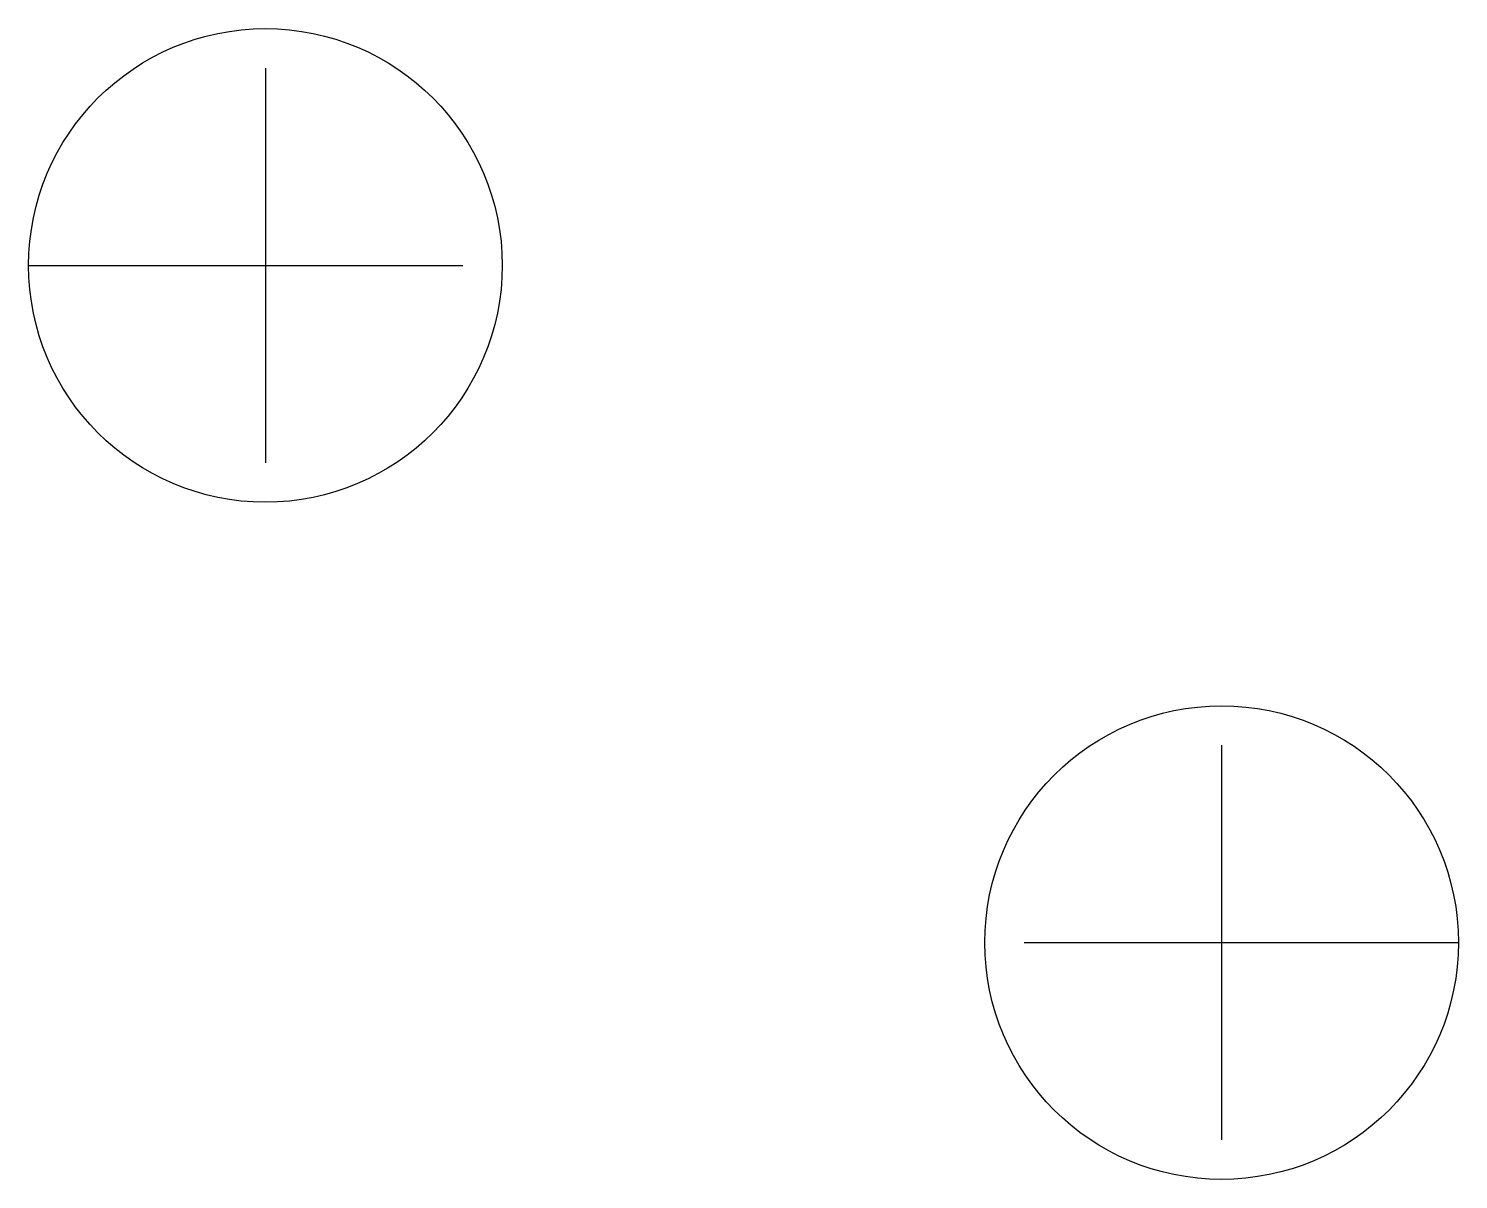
# Model space of a CAD drawing. Header units: millimetres. Extents: x 560 to 1168, y 309 to 1453.
# Drawn here: x 559.67 to 577.79, y 1190.76 to 1205.34 of the extents above.
import ezdxf

# ---------------------------------------------------------------- set-up
doc = ezdxf.new("R2010")
doc.units = ezdxf.units.MM

msp = doc.modelspace()

# ---------------------------------------------------------------- linework, layer by layer
for p, q in [((562.674, 1204.842), (562.674, 1199.842)), ((559.674, 1202.342), (565.174, 1202.342)), ((574.787, 1196.263), (574.787, 1191.263)), ((572.287, 1193.763), (577.787, 1193.763))]:
    msp.add_line(p, q)
for centre in [(562.674, 1202.342), (574.787, 1193.763)]:
    msp.add_circle(centre, 3)

doc.saveas('drawing.dxf')
